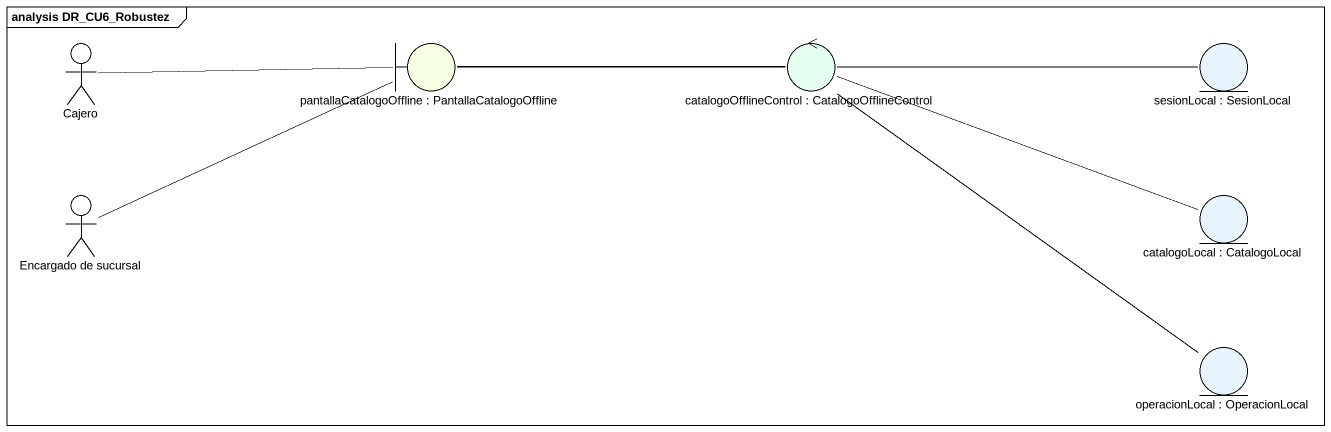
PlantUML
@startuml
mainframe analysis DR_CU6_Robustez
actor Cajero
boundary "pantallaCatalogoOffline : PantallaCatalogoOffline" as pantallaCatalogoOffline #F5FFE1
control "catalogoOfflineControl : CatalogoOfflineControl" as catalogoOfflineControl #E4FFF0
entity "sesionLocal : SesionLocal" as sesionLocal #E8F4FB
actor "Encargado de sucursal" as Encargado_de_sucursal
entity "catalogoLocal : CatalogoLocal" as catalogoLocal #E8F4FB
entity "operacionLocal : OperacionLocal" as operacionLocal #E8F4FB
Cajero -right- pantallaCatalogoOffline
pantallaCatalogoOffline -right- catalogoOfflineControl
catalogoOfflineControl -left- pantallaCatalogoOffline
catalogoOfflineControl -right- sesionLocal
catalogoOfflineControl -right- catalogoLocal
catalogoOfflineControl -- operacionLocal
Encargado_de_sucursal -right- pantallaCatalogoOffline
@enduml
